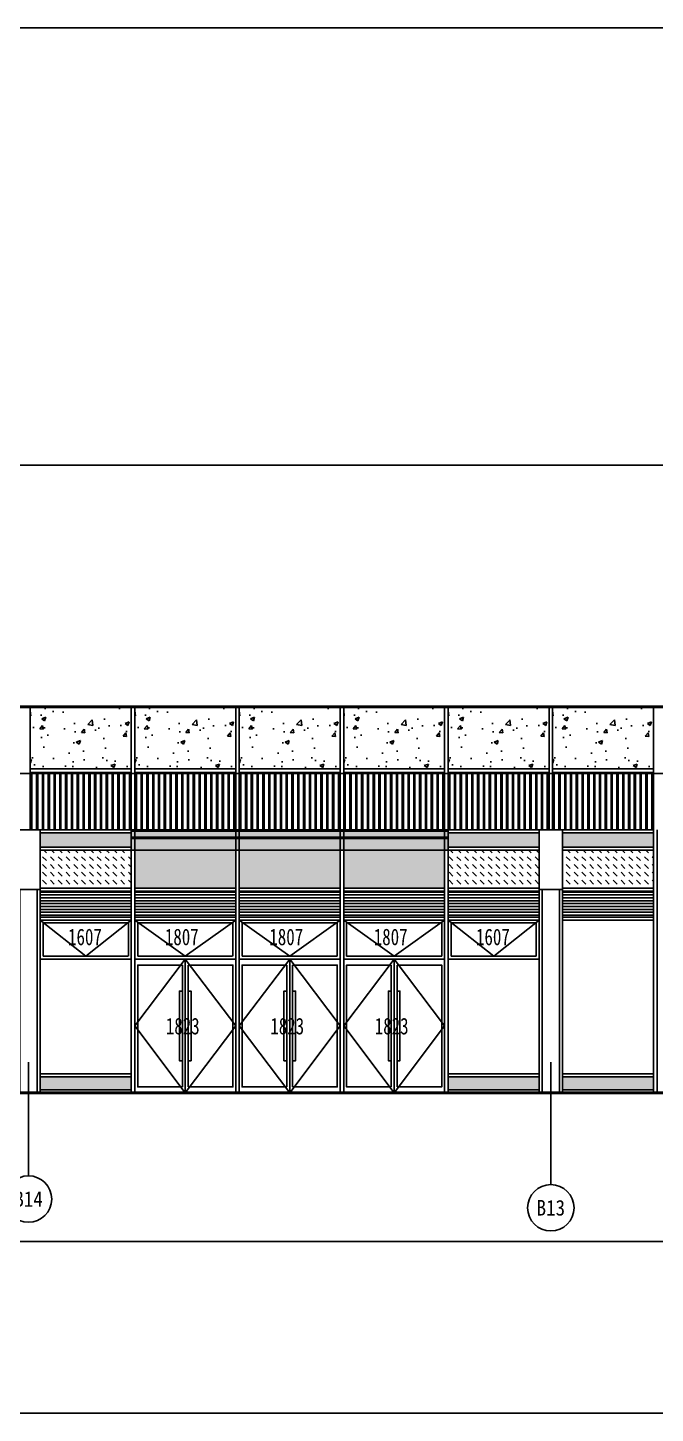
# Model space of a CAD drawing. Extents: x 72637 to 526294, y -245768 to 30884.
# Drawn here: x 403207 to 414022, y -110581 to -86708 of the extents above; entities that cross this region are included whole.
import ezdxf
from ezdxf.enums import TextEntityAlignment as Align

# ---------------------------------------------------------------- set-up
doc = ezdxf.new("R2010")
doc.units = 0
doc.header["$LTSCALE"] = 10
doc.header["$MEASUREMENT"] = 0
doc.linetypes.add('DASH', pattern=[0.35, 0.25, -0.1])
for name, color, linetype in [('$1$05-填充_天正', 26, 'Continuous'), ('01-标注_轴线坐标', 132, 'Continuous'), ('02-TEXT_轴号', 7, 'Continuous'), ('05-填充_156', 156, 'Continuous'), ('05-填充_168', 168, 'Continuous'), ('05-填充_18', 18, 'Continuous'), ('A-C_玻璃幕墙', 140, 'Continuous'), ('A-C_窗', 140, 'Continuous'), ('A-C_门', 150, 'Continuous'), ('AXIS_TEXT', 7, 'Continuous'), ('D-铝板', 181, 'Continuous'), ('E-立面轮廓', 241, 'Continuous')]:
    doc.layers.add(name, color=color, linetype=linetype)
doc.layers.add('04-不打印_辅助线', color=165, linetype='Continuous', plot=False)
doc.layers.add('DIM_MODI', color=6, linetype='Continuous', plot=False)
doc.styles.add('_TCH_AXIS', font='STXIHEI.TTF', dxfattribs={"width": 0.75})
doc.styles.add('COMPLEX', font='COMPLEX')
doc.styles.get("Standard").update_dxf_attribs({"font": 'STXIHEI.TTF', "width": 0.75})

# ---------------------------------------------------------------- blocks, each defined once
blk = doc.blocks.new('jhkuyfuk')
blk.add_lwpolyline([(-200, 0), (200, 0), (200, 4530), (-200, 4530)], close=True)
for points in [[(-200, 3500), (200, 3500)], [(-150, 3500), (-150, 0)], [(150, 3500), (150, 0)]]:
    blk.add_lwpolyline(points)
blk = doc.blocks.new('*U285')
at = {"layer": 'A-C_玻璃幕墙', "rotation": 201.4591234524463}
blk.add_blockref('jhkuyfuk', (-829, 2108), dxfattribs=at)
blk = doc.blocks.new('*U286')
at = {"color": 0, "linetype": 'ByBlock', "lineweight": -2, "transparency": 16777216}
for p in [(-33504, -13170), (-41881, -16463)]:
    blk.add_blockref('*U285', p, dxfattribs=at)
blk = doc.blocks.new('*U313')
at = {"layer": 'A-C_玻璃幕墙'}
blk.add_lwpolyline([(-30, 2265), (-30, -2265), (30, -2265), (30, 2265)], dxfattribs=at)
blk = doc.blocks.new('*U314')
at = {"layer": 'A-C_玻璃幕墙', "color": 0, "linetype": 'ByBlock', "lineweight": -2, "transparency": 16777216}
for p in [(0, 0), (1800, 0), (3600, 0), (5400, 0)]:
    blk.add_blockref('*U313', p, dxfattribs=at)
blk = doc.blocks.new('*U148')
at = {"layer": '05-填充_156'}
h = blk.add_hatch(dxfattribs=at)
h.set_pattern_fill('DASH', color=256, scale=100, angle=315)
h.set_pattern_definition([(315, (-155019.49, 99447.835), (134.70384, -3e-14), [95.25, -95.25])])
h.paths.add_polyline_path([(0, 655), (1570, 655), (1570, 0), (0, 0)])
blk.add_lwpolyline([(0, 655), (1570, 655), (1570, 0), (0, 0)], close=True)
blk = doc.blocks.new('*U311')
at = {"layer": 'A-C_玻璃幕墙'}
blk.add_blockref('*U148', (-785, -327), dxfattribs=at)
blk = doc.blocks.new('*U312')
at = {"layer": 'A-C_玻璃幕墙', "color": 0, "linetype": 'ByBlock', "lineweight": -2, "transparency": 16777216}
for p in [(0, 0), (7030, 0)]:
    blk.add_blockref('*U311', p, dxfattribs=at)
blk = doc.blocks.new('jtdyy')
at = {"layer": '05-填充_168'}
h = blk.add_hatch(color=256, dxfattribs=at)
h.dxf.hatch_style = 1
h.paths.add_polyline_path([(1570, 50), (0, 50), (0, 275), (1570, 275)])
for points in [[(1570, 275), (0, 275), (0, 325), (1570, 325)], [(1570, 50), (0, 50), (0, 275), (1570, 275)], [(1570, 0), (0, 0), (0, 50), (1570, 50)]]:
    blk.add_lwpolyline(points, close=True)
blk = doc.blocks.new('jhtdrjytd')
at = {"layer": '05-填充_156'}
h = blk.add_hatch(dxfattribs=at)
h.set_pattern_fill('_USER', color=256, scale=50, pattern_type=0)
h.set_pattern_definition([(0, (770, 50), (0, 50), [])])
h.paths.add_polyline_path([(0, 50), (1570, 50), (1570, 500), (0, 500)])
at = {"layer": '05-填充_168'}
h = blk.add_hatch(color=256, dxfattribs=at)
h.dxf.hatch_style = 1
h.paths.add_polyline_path([(1570, 1255), (0, 1255), (0, 1505), (1570, 1505)])
for points in [[(1570, 1505), (0, 1505), (0, 1555), (1570, 1555)], [(1570, 1255), (0, 1255), (0, 1505), (1570, 1505)], [(1570, 1205), (0, 1205), (0, 1255), (1570, 1255)], [(1570, 500), (0, 500), (0, 550), (1570, 550)], [(0, 50), (1570, 50), (1570, 500), (0, 500)], [(1570, 0), (0, 0), (0, 50), (1570, 50)]]:
    blk.add_lwpolyline(points, close=True)
blk = doc.blocks.new('*U309')
at = {"layer": 'A-C_玻璃幕墙'}
for name, p in [('jhtdrjytd', (-785, 710)), ('jtdyy', (-785, -2265))]:
    blk.add_blockref(name, p, dxfattribs=at)
blk = doc.blocks.new('*U310')
at = {"layer": 'A-C_玻璃幕墙', "color": 0, "linetype": 'ByBlock', "lineweight": -2, "transparency": 16777216}
for p in [(0, 0), (7030, 0)]:
    blk.add_blockref('*U309', p, dxfattribs=at)
blk = doc.blocks.new('*U315')
at = {"layer": 'A-C_玻璃幕墙'}
blk.add_lwpolyline([(-30, 2265), (-30, -2265), (30, -2265), (30, 2265)], dxfattribs=at)
blk = doc.blocks.new('*U316')
at = {"layer": 'A-C_玻璃幕墙', "color": 0, "linetype": 'ByBlock', "lineweight": -2, "transparency": 16777216}
for p in [(0, 0), (1800, 0), (3600, 0), (5400, 0), (7200, 0)]:
    blk.add_blockref('*U315', p, dxfattribs=at)
blk = doc.blocks.new('A$C2E0A5E3B')
blk.add_lwpolyline([(-5, 0), (1735, 0), (1735, 675), (-5, 675)], close=True)
for points in [[(-5, 675), (865, 50)], [(865, 50), (1735, 675)]]:
    blk.add_lwpolyline(points)
at = {"linetype": 'DASH'}
blk.add_lwpolyline([(45, 50), (1685, 50), (1685, 625), (45, 625)], close=True, dxfattribs=at)
at = {"layer": '04-不打印_辅助线', "width": 0.75}
blk.add_text('1807', height=285.4, dxfattribs=at).set_placement((514, 242))
blk = doc.blocks.new('*U432')
at = {"layer": 'A-C_窗'}
blk.add_blockref('A$C2E0A5E3B', (-865, -337.5), dxfattribs=at)
blk = doc.blocks.new('*U433')
at = {"layer": 'A-C_窗', "color": 0, "linetype": 'ByBlock', "lineweight": -2, "transparency": 16777216}
for p in [(0, 0), (1800, 0), (3600, 0)]:
    blk.add_blockref('*U432', p, dxfattribs=at)
blk = doc.blocks.new('djaslkdjlaskjd')
blk.add_lwpolyline([(-5, 0), (1565, 0), (1565, 675), (-5, 675)], close=True)
for points in [[(-5, 675), (780, 50)], [(780, 50), (1565, 675)]]:
    blk.add_lwpolyline(points)
at = {"linetype": 'DASH'}
blk.add_lwpolyline([(45, 50), (1515, 50), (1515, 625), (45, 625)], close=True, dxfattribs=at)
at = {"layer": '04-不打印_辅助线', "width": 0.75}
blk.add_text('1607', height=285.4, dxfattribs=at).set_placement((475, 242))
blk = doc.blocks.new('*U2219')
at = {"layer": 'A-C_窗'}
blk.add_blockref('djaslkdjlaskjd', (-780, -337.5), dxfattribs=at)
blk = doc.blocks.new('*U2220')
at = {"layer": 'DIM_MODI', "color": 0, "linetype": 'ByBlock', "lineweight": -2, "transparency": 16777216}
for p in [(0, 0), (7030, 0)]:
    blk.add_blockref('*U2219', p, dxfattribs=at)
blk = doc.blocks.new('*U88')
at = {"layer": '05-填充_18'}
h = blk.add_hatch(color=256, dxfattribs=at)
h.dxf.hatch_style = 1
h.paths.add_polyline_path([(0, 350), (5460, 350), (5460, 0), (0, 0)])
blk.add_lwpolyline([(0, 350), (5460, 350), (5460, 0), (0, 0)], close=True)
for points in [[(5460, 325), (0, 325)], [(0, 225), (5460, 225)], [(5460, 200), (0, 200)]]:
    blk.add_lwpolyline(points)
blk = doc.blocks.new('*U126')
at = {"layer": '05-填充_156'}
h = blk.add_hatch(dxfattribs=at)
h.set_pattern_fill('_USER', color=256, scale=50, pattern_type=0)
h.set_pattern_definition([(0, (940, 50), (0, 50), [])])
h.paths.add_polyline_path([(0, 50), (1740, 50), (1740, 500), (0, 500)])
at = {"layer": '05-填充_168'}
h = blk.add_hatch(color=256, dxfattribs=at)
h.dxf.hatch_style = 1
h.paths.add_polyline_path([(1740, 1205), (0, 1205), (0, 550), (1740, 550)])
for points in [[(0, 1555), (1740, 1555)], [(1740, 1205), (0, 1205)]]:
    blk.add_lwpolyline(points)
for points in [[(0, 550), (1740, 550), (1740, 1205), (0, 1205)], [(1740, 500), (0, 500), (0, 550), (1740, 550)], [(0, 50), (1740, 50), (1740, 500), (0, 500)], [(1740, 0), (0, 0), (0, 50), (1740, 50)]]:
    blk.add_lwpolyline(points, close=True)
blk = doc.blocks.new('*U2236')
at = {"layer": 'A-C_玻璃幕墙'}
blk.add_blockref('*U126', (-870, -777), dxfattribs=at)
blk = doc.blocks.new('*U2237')
at = {"layer": 'A-C_玻璃幕墙', "color": 0, "linetype": 'ByBlock', "lineweight": -2, "transparency": 16777216}
for p in [(0, 0), (1800, 0), (3600, 0)]:
    blk.add_blockref('*U2236', p, dxfattribs=at)
blk = doc.blocks.new('A$C5BC7050D')
for points in [[(-1735, 0), (5, 0), (5, 2300), (-1735, 2300)], [(-915, 550), (-965, 550), (-965, 1750), (-915, 1750)], [(-815, 550), (-765, 550), (-765, 1750), (-815, 1750)]]:
    blk.add_lwpolyline(points, close=True)
for points in [[(-865, 2300), (-1735, 1150), (-865, 0)], [(-915, 2200), (-1685, 2200), (-1685, 100), (-915, 100)], [(-915, 2200), (-915, 100)], [(-865, 2300), (-865, 0)], [(-865, 2300), (5, 1150), (-865, 0)], [(-815, 2200), (-815, 100)], [(-815, 100), (-45, 100), (-45, 2200), (-815, 2200)]]:
    blk.add_lwpolyline(points)
at = {"layer": '04-不打印_辅助线', "style": '_TCH_AXIS', "width": 0.75}
blk.add_text('1823', height=285.4, dxfattribs=at).set_placement((-1199, 1005))
blk = doc.blocks.new('*U2250')
at = {"layer": 'A-C_门'}
blk.add_blockref('A$C5BC7050D', (865, -1150), dxfattribs=at)
blk = doc.blocks.new('*U2251')
at = {"layer": 'DIM_MODI', "color": 0, "linetype": 'ByBlock', "lineweight": -2, "transparency": 16777216}
for p in [(0, 0), (1800, 0), (3600, 0)]:
    blk.add_blockref('*U2250', p, dxfattribs=at)
blk = doc.blocks.new('*U234')
at = {"layer": '05-填充_156'}
h = blk.add_hatch(dxfattribs=at)
h.set_pattern_fill('_USER', color=256, scale=100, angle=90, pattern_type=0)
h.set_pattern_definition([(90, (60, 940), (-100, 6e-15), [])])
h.paths.add_polyline_path([(0, 990), (1740, 990), (1740, 0), (0, 0)])
h = blk.add_hatch(dxfattribs=at)
h.set_pattern_fill('_USER', color=256, scale=100, angle=90, pattern_type=0)
h.set_pattern_definition([(90, (80, 940), (-100, 6e-15), [])])
h.paths.add_polyline_path([(0, 990), (1740, 990), (1740, 0), (0, 0)])
for points in [[(1740, 1050), (0, 1050), (0, 2120), (1740, 2120)], [(0, 990), (1740, 990), (1740, 1050), (0, 1050)], [(0, 990), (1740, 990), (1740, 0), (0, 0)]]:
    blk.add_lwpolyline(points, close=True)
blk = doc.blocks.new('_AXISO')
blk.add_circle((0, 0), 0.5)
at = {"layer": 'AXIS_TEXT', "style": 'COMPLEX', "width": 1.041667}
blk.add_attdef('A', text='', height=0.56, dxfattribs=at).set_placement((-0.25, -0.28), (0.25, -0.28), align=Align.FIT)

msp = doc.modelspace()

# ---------------------------------------------------------------- hatches: boundary and pattern name
at = {"layer": '$1$05-填充_天正'}
h = msp.add_hatch(dxfattribs=at)
h.set_pattern_fill('混凝土', color=256, scale=100)
h.set_pattern_definition([(50, (584708.9, 16337.55), (717.2602, -62.7521), [75, -825]), (355, (584708.9, 16337.55), (-138.7513, 752.1921), [60, -660]), (100.4514, (584768.7, 16332.3), (578.5094, 689.4395), [63.7402, -701.142]), (46.1842, (584708.9, 16537.55), (1067.241, -165.519), [112.5, -1237.5]), (96.6356, (584797.8, 16523.8), (934.6627, 974.118), [95.6103, -1051.713]), (351.1842, (584708.9, 16537.6), (934.662, 974.1186), [90, -990]), (21, (584808.9, 16487.55), (596.907, -402.6189), [75, -825]), (326, (584808.9, 16487.55), (243.3153, 725.15), [60, -660]), (71.4514, (584858.65, 16454), (840.2226, 322.5305), [63.7402, -701.142]), (37.5, (584708.9, 16337.55), (12.15986, 332.89385), [0, -652, 0, -670, 0, -662.5]), (7.5, (584708.9, 16337.55), (263.06954, 394.4117), [0, -382, 0, -637, 0, -252.5]), (327.5, (584485.9, 16337.55), (533.82244, -22.55487), [0, -250, 0, -780, 0, -1035]), (317.5, (584385.9, 16337.55), (583.1862, 100.105), [0, -325, 0, -518, 0, -735])])
h.paths.add_polyline_path([(403251.5, -98408), (404991.5, -98408), (404991.5, -99478), (403251.5, -99478)])
h = msp.add_hatch(dxfattribs=at)
h.set_pattern_fill('混凝土', color=256, scale=100)
h.set_pattern_definition([(50, (586508.9, 16337.55), (717.2602, -62.7521), [75, -825]), (355, (586508.9, 16337.55), (-138.7513, 752.1921), [60, -660]), (100.4514, (586568.7, 16332.3), (578.5094, 689.4395), [63.7402, -701.142]), (46.1842, (586508.9, 16537.55), (1067.241, -165.519), [112.5, -1237.5]), (96.6356, (586597.8, 16523.8), (934.6627, 974.118), [95.6103, -1051.713]), (351.1842, (586508.9, 16537.6), (934.662, 974.1186), [90, -990]), (21, (586608.9, 16487.55), (596.907, -402.6189), [75, -825]), (326, (586608.9, 16487.55), (243.3153, 725.15), [60, -660]), (71.4514, (586658.65, 16454), (840.2226, 322.5305), [63.7402, -701.142]), (37.5, (586508.9, 16337.55), (12.15986, 332.89385), [0, -652, 0, -670, 0, -662.5]), (7.5, (586508.9, 16337.55), (263.06954, 394.4117), [0, -382, 0, -637, 0, -252.5]), (327.5, (586285.9, 16337.55), (533.82244, -22.55487), [0, -250, 0, -780, 0, -1035]), (317.5, (586185.9, 16337.55), (583.1862, 100.105), [0, -325, 0, -518, 0, -735])])
h.paths.add_polyline_path([(405051.5, -98408), (406791.5, -98408), (406791.5, -99478), (405051.5, -99478)])
h = msp.add_hatch(dxfattribs=at)
h.set_pattern_fill('混凝土', color=256, scale=100)
h.set_pattern_definition([(50, (588308.9, 16337.55), (717.2602, -62.7521), [75, -825]), (355, (588308.9, 16337.55), (-138.7513, 752.1921), [60, -660]), (100.4514, (588368.7, 16332.3), (578.5094, 689.4395), [63.7402, -701.142]), (46.1842, (588308.9, 16537.55), (1067.241, -165.519), [112.5, -1237.5]), (96.6356, (588397.8, 16523.8), (934.6627, 974.118), [95.6103, -1051.713]), (351.1842, (588308.9, 16537.6), (934.662, 974.1186), [90, -990]), (21, (588408.9, 16487.55), (596.907, -402.6189), [75, -825]), (326, (588408.9, 16487.55), (243.3153, 725.15), [60, -660]), (71.4514, (588458.65, 16454), (840.2226, 322.5305), [63.7402, -701.142]), (37.5, (588308.9, 16337.55), (12.15986, 332.89385), [0, -652, 0, -670, 0, -662.5]), (7.5, (588308.9, 16337.55), (263.06954, 394.4117), [0, -382, 0, -637, 0, -252.5]), (327.5, (588085.9, 16337.55), (533.82244, -22.55487), [0, -250, 0, -780, 0, -1035]), (317.5, (587985.9, 16337.55), (583.1862, 100.105), [0, -325, 0, -518, 0, -735])])
h.paths.add_polyline_path([(406851.5, -98408), (408591.5, -98408), (408591.5, -99478), (406851.5, -99478)])
h = msp.add_hatch(dxfattribs=at)
h.set_pattern_fill('混凝土', color=256, scale=100)
h.set_pattern_definition([(50, (590108.9, 16337.55), (717.2602, -62.7521), [75, -825]), (355, (590108.9, 16337.55), (-138.7513, 752.1921), [60, -660]), (100.4514, (590168.7, 16332.3), (578.5094, 689.4395), [63.7402, -701.142]), (46.1842, (590108.9, 16537.55), (1067.241, -165.519), [112.5, -1237.5]), (96.6356, (590197.8, 16523.8), (934.6627, 974.118), [95.6103, -1051.713]), (351.1842, (590108.9, 16537.6), (934.662, 974.1186), [90, -990]), (21, (590208.9, 16487.55), (596.907, -402.6189), [75, -825]), (326, (590208.9, 16487.55), (243.3153, 725.15), [60, -660]), (71.4514, (590258.65, 16454), (840.2226, 322.5305), [63.7402, -701.142]), (37.5, (590108.9, 16337.55), (12.15986, 332.89385), [0, -652, 0, -670, 0, -662.5]), (7.5, (590108.9, 16337.55), (263.06954, 394.4117), [0, -382, 0, -637, 0, -252.5]), (327.5, (589885.9, 16337.55), (533.82244, -22.55487), [0, -250, 0, -780, 0, -1035]), (317.5, (589785.9, 16337.55), (583.1862, 100.105), [0, -325, 0, -518, 0, -735])])
h.paths.add_polyline_path([(408651.5, -98408), (410391.5, -98408), (410391.5, -99478), (408651.5, -99478)])
h = msp.add_hatch(dxfattribs=at)
h.set_pattern_fill('混凝土', color=256, scale=100)
h.set_pattern_definition([(50, (591908.9, 16337.55), (717.2602, -62.7521), [75, -825]), (355, (591908.9, 16337.55), (-138.7513, 752.1921), [60, -660]), (100.4514, (591968.7, 16332.3), (578.5094, 689.4395), [63.7402, -701.142]), (46.1842, (591908.9, 16537.55), (1067.241, -165.519), [112.5, -1237.5]), (96.6356, (591997.8, 16523.8), (934.6627, 974.118), [95.6103, -1051.713]), (351.1842, (591908.9, 16537.6), (934.662, 974.1186), [90, -990]), (21, (592008.9, 16487.55), (596.907, -402.6189), [75, -825]), (326, (592008.9, 16487.55), (243.3153, 725.15), [60, -660]), (71.4514, (592058.65, 16454), (840.2226, 322.5305), [63.7402, -701.142]), (37.5, (591908.9, 16337.55), (12.15986, 332.89385), [0, -652, 0, -670, 0, -662.5]), (7.5, (591908.9, 16337.55), (263.06954, 394.4117), [0, -382, 0, -637, 0, -252.5]), (327.5, (591685.9, 16337.55), (533.82244, -22.55487), [0, -250, 0, -780, 0, -1035]), (317.5, (591585.9, 16337.55), (583.1862, 100.105), [0, -325, 0, -518, 0, -735])])
h.paths.add_polyline_path([(410451.5, -98408), (412191.5, -98408), (412191.5, -99478), (410451.5, -99478)])
h = msp.add_hatch(dxfattribs=at)
h.set_pattern_fill('混凝土', color=256, scale=100)
h.set_pattern_definition([(50, (593708.9, 16337.55), (717.2602, -62.7521), [75, -825]), (355, (593708.9, 16337.55), (-138.7513, 752.1921), [60, -660]), (100.4514, (593768.7, 16332.3), (578.5094, 689.4395), [63.7402, -701.142]), (46.1842, (593708.9, 16537.55), (1067.241, -165.519), [112.5, -1237.5]), (96.6356, (593797.8, 16523.8), (934.6627, 974.118), [95.6103, -1051.713]), (351.1842, (593708.9, 16537.6), (934.662, 974.1186), [90, -990]), (21, (593808.9, 16487.55), (596.907, -402.6189), [75, -825]), (326, (593808.9, 16487.55), (243.3153, 725.15), [60, -660]), (71.4514, (593858.65, 16454), (840.2226, 322.5305), [63.7402, -701.142]), (37.5, (593708.9, 16337.55), (12.15986, 332.89385), [0, -652, 0, -670, 0, -662.5]), (7.5, (593708.9, 16337.55), (263.06954, 394.4117), [0, -382, 0, -637, 0, -252.5]), (327.5, (593485.9, 16337.55), (533.82244, -22.55487), [0, -250, 0, -780, 0, -1035]), (317.5, (593385.9, 16337.55), (583.1862, 100.105), [0, -325, 0, -518, 0, -735])])
h.paths.add_polyline_path([(412251.5, -98408), (413991.5, -98408), (413991.5, -99478), (412251.5, -99478)])

# ---------------------------------------------------------------- linework, layer by layer
at = {"layer": '01-标注_轴线坐标'}
for p, q in [((403221.5, -104530.9), (403221.5, -106490.3)), ((412221.5, -104530.9), (412221.5, -106640.3))]:
    msp.add_line(p, q, dxfattribs=at)
at = {"layer": '04-不打印_辅助线'}
for points in [[(276006.9, -86708.1), (491047.3, -86708.1), (491047.3, -110581.4), (276006.9, -110581.4)], [(121958, -94242.8), (483151.6, -94242.8), (483151.6, -107623.6), (121958, -107623.6)]]:
    msp.add_lwpolyline(points, close=True, dxfattribs=at)
msp.add_lwpolyline([(86875.4, -99558), (483716.9, -99558)], dxfattribs=at)
at = {"layer": 'E-立面轮廓'}
msp.add_lwpolyline([(422478.5, -105058, 50, 50, 0), (358812.9, -105058, 50, 50, 0), (358812.9, -98408, 50, 50, 0), (417651.5, -98408, 50, 50, 0), (422478.5, -98408, 50, 50, 0), (422478.5, -105058, 0, 0, 0)], format="xyseb", dxfattribs=at)

# ---------------------------------------------------------------- block references
at = {"rotation": 158.540876547554}
msp.add_blockref('*U286', (367221.5, -102793), dxfattribs=at)
at = {"layer": '01-标注_轴线坐标'}
ref = msp.add_blockref('_AXISO', (403221.5, -106890.3), dxfattribs=dict(at, xscale=800, yscale=800, zscale=800))
ref.add_attrib('A', 'B14', dxfattribs={"layer": '02-TEXT_轴号', "height": 267.35, "style": '_TCH_AXIS', "width": 1.08988}).set_placement((402975.5, -107023.9), (403467.6, -107023.9), align=Align.FIT)
ref = msp.add_blockref('_AXISO', (412221.5, -107040.3), dxfattribs=dict(at, xscale=800, yscale=800, zscale=800))
ref.add_attrib('A', 'B13', dxfattribs={"layer": '02-TEXT_轴号', "height": 269.57, "style": '_TCH_AXIS', "width": 1.078224}).set_placement((411976.1, -107175), (412467, -107175), align=Align.FIT)
at = {"layer": 'A-C_玻璃幕墙'}
for name, p in [('*U234', (403251.5, -100528)), ('*U234', (405051.5, -100528)), ('*U234', (406851.5, -100528)), ('*U234', (408651.5, -100528)), ('*U234', (410451.5, -100528)), ('*U234', (412251.5, -100528)), ('*U310', (404206.5, -102793)), ('*U314', (405021.5, -102793)), ('*U2237', (405921.5, -101305.5)), ('jhtdrjytd', (412421.5, -102083)), ('*U316', (414021.5, -102793)), ('*U312', (404206.5, -101205.5)), ('*U148', (412421.5, -101533)), ('jtdyy', (412421.5, -105058))]:
    msp.add_blockref(name, p, dxfattribs=at)
at = {"layer": 'A-C_窗'}
msp.add_blockref('*U433', (405921.5, -102420.5), dxfattribs=at)
at = {"layer": 'D-铝板'}
msp.add_blockref('*U88', (404991.5, -100878), dxfattribs=at)
at = {"layer": 'DIM_MODI'}
for name, p in [('*U2220', (404206.5, -102420.5)), ('*U2251', (405921.5, -103908))]:
    msp.add_blockref(name, p, dxfattribs=at)

doc.saveas('drawing.dxf')
